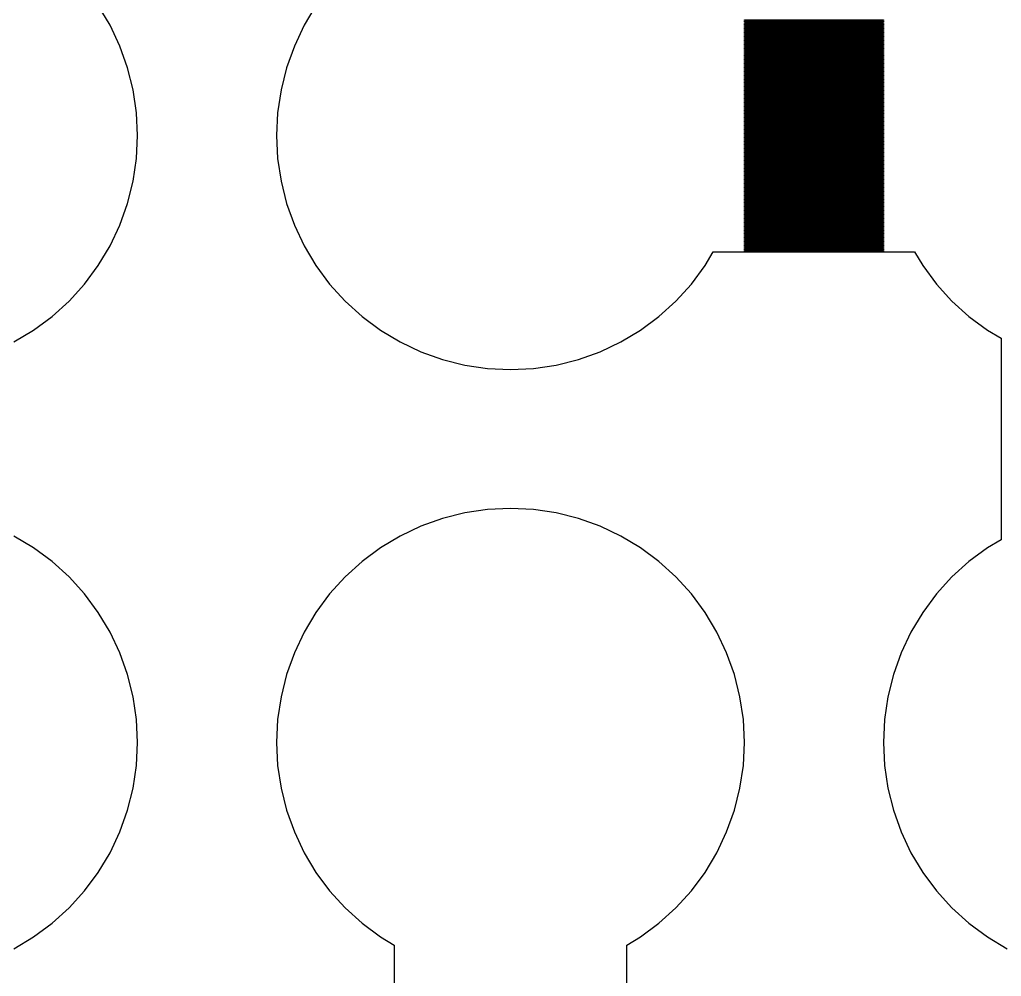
# Model space of a CAD drawing. Extents: x -5 to 92, y -13 to 39.
# Drawn here: x 18.22 to 32.78, y 5.03 to 19.22 of the extents above; entities that cross this region are included whole.
import ezdxf

# ---------------------------------------------------------------- set-up
doc = ezdxf.new("R2010")
doc.units = 0

msp = doc.modelspace()

# ---------------------------------------------------------------- linework, layer by layer
for p, q in [((19.5603, 19.1358), (19.3852, 19.4278)), ((22.6148, 19.4278), (22.4397, 19.1357)), ((19.7059, 18.8279), (19.5603, 19.1358)), ((22.4397, 19.1357), (22.2941, 18.8279)), ((28.97, 19.205), (28.97, 19.215)), ((28.97, 19.215), (31.03, 19.215)), ((31.03, 19.205), (28.97, 19.205)), ((28.97, 19.185), (28.97, 19.195)), ((28.97, 19.195), (31.03, 19.195)), ((31.03, 19.185), (28.97, 19.185)), ((28.97, 19.165), (28.97, 19.175)), ((28.97, 19.175), (31.03, 19.175)), ((31.03, 19.165), (28.97, 19.165)), ((28.97, 19.145), (28.97, 19.155)), ((28.97, 19.155), (31.03, 19.155)), ((31.03, 19.145), (28.97, 19.145)), ((28.97, 19.125), (28.97, 19.135)), ((28.97, 19.135), (31.03, 19.135)), ((31.03, 19.125), (28.97, 19.125)), ((28.97, 19.105), (28.97, 19.115)), ((28.97, 19.115), (31.03, 19.115)), ((31.03, 19.105), (28.97, 19.105)), ((28.97, 19.085), (28.97, 19.095)), ((28.97, 19.095), (31.03, 19.095)), ((31.03, 19.085), (28.97, 19.085)), ((28.97, 19.065), (28.97, 19.075)), ((28.97, 19.075), (31.03, 19.075)), ((31.03, 19.215), (31.03, 19.205)), ((31.03, 19.195), (31.03, 19.185)), ((31.03, 19.175), (31.03, 19.165)), ((31.03, 19.155), (31.03, 19.145)), ((31.03, 19.135), (31.03, 19.125)), ((31.03, 19.115), (31.03, 19.105)), ((31.03, 19.095), (31.03, 19.085)), ((31.03, 19.075), (31.03, 19.065)), ((31.03, 19.065), (28.97, 19.065)), ((28.97, 19.045), (28.97, 19.055)), ((28.97, 19.055), (31.03, 19.055)), ((31.03, 19.045), (28.97, 19.045)), ((28.97, 19.025), (28.97, 19.035)), ((28.97, 19.035), (31.03, 19.035)), ((31.03, 19.025), (28.97, 19.025)), ((28.97, 19.005), (28.97, 19.015)), ((28.97, 19.015), (31.03, 19.015)), ((31.03, 19.005), (28.97, 19.005)), ((28.97, 18.985), (28.97, 18.995)), ((28.97, 18.995), (31.03, 18.995)), ((31.03, 18.985), (28.97, 18.985)), ((28.97, 18.965), (28.97, 18.975)), ((28.97, 18.975), (31.03, 18.975)), ((31.03, 18.965), (28.97, 18.965)), ((28.97, 18.945), (28.97, 18.955)), ((28.97, 18.955), (31.03, 18.955)), ((31.03, 18.945), (28.97, 18.945)), ((28.97, 18.925), (28.97, 18.935)), ((28.97, 18.935), (31.03, 18.935)), ((31.03, 19.055), (31.03, 19.045)), ((31.03, 19.035), (31.03, 19.025)), ((31.03, 19.015), (31.03, 19.005)), ((31.03, 18.995), (31.03, 18.985)), ((31.03, 18.975), (31.03, 18.965)), ((31.03, 18.955), (31.03, 18.945)), ((31.03, 18.935), (31.03, 18.925)), ((19.8206, 18.5073), (19.7059, 18.8279)), ((22.2941, 18.8279), (22.1794, 18.5073)), ((31.03, 18.925), (28.97, 18.925)), ((28.97, 18.905), (28.97, 18.915)), ((28.97, 18.915), (31.03, 18.915)), ((31.03, 18.905), (28.97, 18.905)), ((28.97, 18.885), (28.97, 18.895)), ((28.97, 18.895), (31.03, 18.895)), ((31.03, 18.885), (28.97, 18.885)), ((28.97, 18.865), (28.97, 18.875)), ((28.97, 18.875), (31.03, 18.875)), ((31.03, 18.865), (28.97, 18.865)), ((28.97, 18.845), (28.97, 18.855)), ((28.97, 18.855), (31.03, 18.855)), ((31.03, 18.845), (28.97, 18.845)), ((28.97, 18.825), (28.97, 18.835)), ((28.97, 18.835), (31.03, 18.835)), ((31.03, 18.825), (28.97, 18.825)), ((28.97, 18.805), (28.97, 18.815)), ((28.97, 18.815), (31.03, 18.815)), ((31.03, 18.805), (28.97, 18.805)), ((28.97, 18.785), (28.97, 18.795)), ((28.97, 18.795), (31.03, 18.795)), ((31.03, 18.785), (28.97, 18.785)), ((31.03, 18.915), (31.03, 18.905)), ((31.03, 18.895), (31.03, 18.885)), ((31.03, 18.875), (31.03, 18.865)), ((31.03, 18.855), (31.03, 18.845)), ((31.03, 18.835), (31.03, 18.825)), ((31.03, 18.815), (31.03, 18.805)), ((31.03, 18.795), (31.03, 18.785)), ((28.97, 18.765), (28.97, 18.775)), ((28.97, 18.775), (31.03, 18.775)), ((31.03, 18.765), (28.97, 18.765)), ((28.97, 18.745), (28.97, 18.755)), ((28.97, 18.755), (31.03, 18.755)), ((31.03, 18.745), (28.97, 18.745)), ((28.97, 18.725), (28.97, 18.735)), ((28.97, 18.735), (31.03, 18.735)), ((31.03, 18.725), (28.97, 18.725)), ((28.97, 18.705), (28.97, 18.715)), ((28.97, 18.715), (31.03, 18.715)), ((31.03, 18.705), (28.97, 18.705)), ((28.97, 18.685), (28.97, 18.695)), ((28.97, 18.695), (31.03, 18.695)), ((31.03, 18.685), (28.97, 18.685)), ((28.97, 18.665), (28.97, 18.675)), ((28.97, 18.675), (31.03, 18.675)), ((31.03, 18.665), (28.97, 18.665)), ((28.97, 18.645), (28.97, 18.655)), ((28.97, 18.655), (31.03, 18.655)), ((31.03, 18.645), (28.97, 18.645)), ((31.03, 18.775), (31.03, 18.765)), ((31.03, 18.755), (31.03, 18.745)), ((31.03, 18.735), (31.03, 18.725)), ((31.03, 18.715), (31.03, 18.705)), ((31.03, 18.695), (31.03, 18.685)), ((31.03, 18.675), (31.03, 18.665)), ((31.03, 18.655), (31.03, 18.645)), ((19.9033, 18.177), (19.8206, 18.5073)), ((22.1794, 18.5073), (22.0967, 18.177)), ((28.97, 18.625), (28.97, 18.635)), ((28.97, 18.635), (31.03, 18.635)), ((31.03, 18.625), (28.97, 18.625)), ((28.97, 18.605), (28.97, 18.615)), ((28.97, 18.615), (31.03, 18.615)), ((31.03, 18.605), (28.97, 18.605)), ((28.97, 18.585), (28.97, 18.595)), ((28.97, 18.595), (31.03, 18.595)), ((31.03, 18.585), (28.97, 18.585)), ((28.97, 18.565), (28.97, 18.575)), ((28.97, 18.575), (31.03, 18.575)), ((31.03, 18.565), (28.97, 18.565)), ((28.97, 18.545), (28.97, 18.555)), ((28.97, 18.555), (31.03, 18.555)), ((31.03, 18.545), (28.97, 18.545)), ((28.97, 18.525), (28.97, 18.535)), ((28.97, 18.535), (31.03, 18.535)), ((31.03, 18.525), (28.97, 18.525)), ((28.97, 18.505), (28.97, 18.515)), ((28.97, 18.515), (31.03, 18.515)), ((31.03, 18.505), (28.97, 18.505)), ((28.97, 18.485), (28.97, 18.495)), ((28.97, 18.495), (31.03, 18.495)), ((31.03, 18.635), (31.03, 18.625)), ((31.03, 18.615), (31.03, 18.605)), ((31.03, 18.595), (31.03, 18.585)), ((31.03, 18.575), (31.03, 18.565)), ((31.03, 18.555), (31.03, 18.545)), ((31.03, 18.535), (31.03, 18.525)), ((31.03, 18.515), (31.03, 18.505)), ((31.03, 18.495), (31.03, 18.485)), ((31.03, 18.485), (28.97, 18.485)), ((28.97, 18.465), (28.97, 18.475)), ((28.97, 18.475), (31.03, 18.475)), ((31.03, 18.465), (28.97, 18.465)), ((28.97, 18.445), (28.97, 18.455)), ((28.97, 18.455), (31.03, 18.455)), ((31.03, 18.445), (28.97, 18.445)), ((28.97, 18.425), (28.97, 18.435)), ((28.97, 18.435), (31.03, 18.435)), ((31.03, 18.425), (28.97, 18.425)), ((28.97, 18.405), (28.97, 18.415)), ((28.97, 18.415), (31.03, 18.415)), ((31.03, 18.405), (28.97, 18.405)), ((28.97, 18.385), (28.97, 18.395)), ((28.97, 18.395), (31.03, 18.395)), ((31.03, 18.385), (28.97, 18.385)), ((28.97, 18.365), (28.97, 18.375)), ((28.97, 18.375), (31.03, 18.375)), ((31.03, 18.365), (28.97, 18.365)), ((28.97, 18.345), (28.97, 18.355)), ((28.97, 18.355), (31.03, 18.355)), ((31.03, 18.475), (31.03, 18.465)), ((31.03, 18.455), (31.03, 18.445)), ((31.03, 18.435), (31.03, 18.425)), ((31.03, 18.415), (31.03, 18.405)), ((31.03, 18.395), (31.03, 18.385)), ((31.03, 18.375), (31.03, 18.365)), ((31.03, 18.355), (31.03, 18.345)), ((31.03, 18.345), (28.97, 18.345)), ((28.97, 18.325), (28.97, 18.335)), ((28.97, 18.335), (31.03, 18.335)), ((31.03, 18.325), (28.97, 18.325)), ((28.97, 18.305), (28.97, 18.315)), ((28.97, 18.315), (31.03, 18.315)), ((31.03, 18.305), (28.97, 18.305)), ((28.97, 18.285), (28.97, 18.295)), ((28.97, 18.295), (31.03, 18.295)), ((31.03, 18.285), (28.97, 18.285)), ((28.97, 18.265), (28.97, 18.275)), ((28.97, 18.275), (31.03, 18.275)), ((31.03, 18.265), (28.97, 18.265)), ((28.97, 18.245), (28.97, 18.255)), ((28.97, 18.255), (31.03, 18.255)), ((31.03, 18.245), (28.97, 18.245)), ((28.97, 18.225), (28.97, 18.235)), ((28.97, 18.235), (31.03, 18.235)), ((31.03, 18.225), (28.97, 18.225)), ((28.97, 18.205), (28.97, 18.215)), ((28.97, 18.215), (31.03, 18.215)), ((31.03, 18.205), (28.97, 18.205)), ((31.03, 18.335), (31.03, 18.325)), ((31.03, 18.315), (31.03, 18.305)), ((31.03, 18.295), (31.03, 18.285)), ((31.03, 18.275), (31.03, 18.265)), ((31.03, 18.255), (31.03, 18.245)), ((31.03, 18.235), (31.03, 18.225)), ((31.03, 18.215), (31.03, 18.205)), ((19.9533, 17.8401), (19.9033, 18.177)), ((22.0967, 18.177), (22.0467, 17.8401)), ((28.97, 18.185), (28.97, 18.195)), ((28.97, 18.195), (31.03, 18.195)), ((31.03, 18.185), (28.97, 18.185)), ((28.97, 18.165), (28.97, 18.175)), ((28.97, 18.175), (31.03, 18.175)), ((31.03, 18.165), (28.97, 18.165)), ((28.97, 18.145), (28.97, 18.155)), ((28.97, 18.155), (31.03, 18.155)), ((31.03, 18.145), (28.97, 18.145)), ((28.97, 18.125), (28.97, 18.135)), ((28.97, 18.135), (31.03, 18.135)), ((31.03, 18.125), (28.97, 18.125)), ((28.97, 18.105), (28.97, 18.115)), ((28.97, 18.115), (31.03, 18.115)), ((31.03, 18.105), (28.97, 18.105)), ((28.97, 18.085), (28.97, 18.095)), ((28.97, 18.095), (31.03, 18.095)), ((31.03, 18.085), (28.97, 18.085)), ((28.97, 18.065), (28.97, 18.075)), ((28.97, 18.075), (31.03, 18.075)), ((31.03, 18.065), (28.97, 18.065)), ((28.97, 18.045), (28.97, 18.055)), ((28.97, 18.055), (31.03, 18.055)), ((31.03, 18.195), (31.03, 18.185)), ((31.03, 18.175), (31.03, 18.165)), ((31.03, 18.155), (31.03, 18.145)), ((31.03, 18.135), (31.03, 18.125)), ((31.03, 18.115), (31.03, 18.105)), ((31.03, 18.095), (31.03, 18.085)), ((31.03, 18.075), (31.03, 18.065)), ((31.03, 18.055), (31.03, 18.045)), ((31.03, 18.045), (28.97, 18.045)), ((28.97, 18.025), (28.97, 18.035)), ((28.97, 18.035), (31.03, 18.035)), ((31.03, 18.025), (28.97, 18.025)), ((28.97, 18.005), (28.97, 18.015)), ((28.97, 18.015), (31.03, 18.015)), ((31.03, 18.005), (28.97, 18.005)), ((28.97, 17.985), (28.97, 17.995)), ((28.97, 17.995), (31.03, 17.995)), ((31.03, 17.985), (28.97, 17.985)), ((28.97, 17.965), (28.97, 17.975)), ((28.97, 17.975), (31.03, 17.975)), ((31.03, 17.965), (28.97, 17.965)), ((28.97, 17.945), (28.97, 17.955)), ((28.97, 17.955), (31.03, 17.955)), ((31.03, 17.945), (28.97, 17.945)), ((28.97, 17.925), (28.97, 17.935)), ((28.97, 17.935), (31.03, 17.935)), ((31.03, 17.925), (28.97, 17.925)), ((28.97, 17.905), (28.97, 17.915)), ((28.97, 17.915), (31.03, 17.915)), ((31.03, 18.035), (31.03, 18.025)), ((31.03, 18.015), (31.03, 18.005)), ((31.03, 17.995), (31.03, 17.985)), ((31.03, 17.975), (31.03, 17.965)), ((31.03, 17.955), (31.03, 17.945)), ((31.03, 17.935), (31.03, 17.925)), ((31.03, 17.915), (31.03, 17.905)), ((19.97, 17.5), (19.9533, 17.8401)), ((22.0467, 17.8401), (22.03, 17.5)), ((31.03, 17.905), (28.97, 17.905)), ((28.97, 17.885), (28.97, 17.895)), ((28.97, 17.895), (31.03, 17.895)), ((31.03, 17.885), (28.97, 17.885)), ((28.97, 17.865), (28.97, 17.875)), ((28.97, 17.875), (31.03, 17.875)), ((31.03, 17.865), (28.97, 17.865)), ((28.97, 17.845), (28.97, 17.855)), ((28.97, 17.855), (31.03, 17.855)), ((31.03, 17.845), (28.97, 17.845)), ((28.97, 17.825), (28.97, 17.835)), ((28.97, 17.835), (31.03, 17.835)), ((31.03, 17.825), (28.97, 17.825)), ((28.97, 17.805), (28.97, 17.815)), ((28.97, 17.815), (31.03, 17.815)), ((31.03, 17.805), (28.97, 17.805)), ((28.97, 17.785), (28.97, 17.795)), ((28.97, 17.795), (31.03, 17.795)), ((31.03, 17.785), (28.97, 17.785)), ((28.97, 17.765), (28.97, 17.775)), ((28.97, 17.775), (31.03, 17.775)), ((31.03, 17.765), (28.97, 17.765)), ((31.03, 17.895), (31.03, 17.885)), ((31.03, 17.875), (31.03, 17.865)), ((31.03, 17.855), (31.03, 17.845)), ((31.03, 17.835), (31.03, 17.825)), ((31.03, 17.815), (31.03, 17.805)), ((31.03, 17.795), (31.03, 17.785)), ((31.03, 17.775), (31.03, 17.765)), ((28.97, 17.745), (28.97, 17.755)), ((28.97, 17.755), (31.03, 17.755)), ((31.03, 17.745), (28.97, 17.745)), ((28.97, 17.725), (28.97, 17.735)), ((28.97, 17.735), (31.03, 17.735)), ((31.03, 17.725), (28.97, 17.725)), ((28.97, 17.705), (28.97, 17.715)), ((28.97, 17.715), (31.03, 17.715)), ((31.03, 17.705), (28.97, 17.705)), ((28.97, 17.685), (28.97, 17.695)), ((28.97, 17.695), (31.03, 17.695)), ((31.03, 17.685), (28.97, 17.685)), ((28.97, 17.665), (28.97, 17.675)), ((28.97, 17.675), (31.03, 17.675)), ((31.03, 17.665), (28.97, 17.665)), ((28.97, 17.645), (28.97, 17.655)), ((28.97, 17.655), (31.03, 17.655)), ((31.03, 17.645), (28.97, 17.645)), ((28.97, 17.625), (28.97, 17.635)), ((28.97, 17.635), (31.03, 17.635)), ((31.03, 17.625), (28.97, 17.625)), ((31.03, 17.755), (31.03, 17.745)), ((31.03, 17.735), (31.03, 17.725)), ((31.03, 17.715), (31.03, 17.705)), ((31.03, 17.695), (31.03, 17.685)), ((31.03, 17.675), (31.03, 17.665)), ((31.03, 17.655), (31.03, 17.645)), ((31.03, 17.635), (31.03, 17.625)), ((19.9533, 17.1599), (19.97, 17.5)), ((22.03, 17.5), (22.0467, 17.1599)), ((28.97, 17.605), (28.97, 17.615)), ((28.97, 17.615), (31.03, 17.615)), ((31.03, 17.605), (28.97, 17.605)), ((28.97, 17.585), (28.97, 17.595)), ((28.97, 17.595), (31.03, 17.595)), ((31.03, 17.585), (28.97, 17.585)), ((28.97, 17.565), (28.97, 17.575)), ((28.97, 17.575), (31.03, 17.575)), ((31.03, 17.565), (28.97, 17.565)), ((28.97, 17.545), (28.97, 17.555)), ((28.97, 17.555), (31.03, 17.555)), ((31.03, 17.545), (28.97, 17.545)), ((28.97, 17.525), (28.97, 17.535)), ((28.97, 17.535), (31.03, 17.535)), ((31.03, 17.525), (28.97, 17.525)), ((28.97, 17.505), (28.97, 17.515)), ((28.97, 17.515), (31.03, 17.515)), ((31.03, 17.505), (28.97, 17.505)), ((28.97, 17.485), (28.97, 17.495)), ((28.97, 17.495), (31.03, 17.495)), ((31.03, 17.485), (28.97, 17.485)), ((28.97, 17.465), (28.97, 17.475)), ((28.97, 17.475), (31.03, 17.475)), ((31.03, 17.615), (31.03, 17.605)), ((31.03, 17.595), (31.03, 17.585)), ((31.03, 17.575), (31.03, 17.565)), ((31.03, 17.555), (31.03, 17.545)), ((31.03, 17.535), (31.03, 17.525)), ((31.03, 17.515), (31.03, 17.505)), ((31.03, 17.495), (31.03, 17.485)), ((31.03, 17.475), (31.03, 17.465)), ((31.03, 17.465), (28.97, 17.465)), ((28.97, 17.445), (28.97, 17.455)), ((28.97, 17.455), (31.03, 17.455)), ((31.03, 17.445), (28.97, 17.445)), ((28.97, 17.425), (28.97, 17.435)), ((28.97, 17.435), (31.03, 17.435)), ((31.03, 17.425), (28.97, 17.425)), ((28.97, 17.405), (28.97, 17.415)), ((28.97, 17.415), (31.03, 17.415)), ((31.03, 17.405), (28.97, 17.405)), ((28.97, 17.385), (28.97, 17.395)), ((28.97, 17.395), (31.03, 17.395)), ((31.03, 17.385), (28.97, 17.385)), ((28.97, 17.365), (28.97, 17.375)), ((28.97, 17.375), (31.03, 17.375)), ((31.03, 17.365), (28.97, 17.365)), ((28.97, 17.345), (28.97, 17.355)), ((28.97, 17.355), (31.03, 17.355)), ((31.03, 17.345), (28.97, 17.345)), ((28.97, 17.325), (28.97, 17.335)), ((28.97, 17.335), (31.03, 17.335)), ((31.03, 17.455), (31.03, 17.445)), ((31.03, 17.435), (31.03, 17.425)), ((31.03, 17.415), (31.03, 17.405)), ((31.03, 17.395), (31.03, 17.385)), ((31.03, 17.375), (31.03, 17.365)), ((31.03, 17.355), (31.03, 17.345)), ((31.03, 17.335), (31.03, 17.325)), ((31.03, 17.325), (28.97, 17.325)), ((28.97, 17.305), (28.97, 17.315)), ((28.97, 17.315), (31.03, 17.315)), ((31.03, 17.305), (28.97, 17.305)), ((28.97, 17.285), (28.97, 17.295)), ((28.97, 17.295), (31.03, 17.295)), ((31.03, 17.285), (28.97, 17.285)), ((28.97, 17.265), (28.97, 17.275)), ((28.97, 17.275), (31.03, 17.275)), ((31.03, 17.265), (28.97, 17.265)), ((28.97, 17.245), (28.97, 17.255)), ((28.97, 17.255), (31.03, 17.255)), ((31.03, 17.245), (28.97, 17.245)), ((28.97, 17.225), (28.97, 17.235)), ((28.97, 17.235), (31.03, 17.235)), ((31.03, 17.225), (28.97, 17.225)), ((28.97, 17.205), (28.97, 17.215)), ((28.97, 17.215), (31.03, 17.215)), ((31.03, 17.205), (28.97, 17.205)), ((28.97, 17.185), (28.97, 17.195)), ((28.97, 17.195), (31.03, 17.195)), ((31.03, 17.185), (28.97, 17.185)), ((31.03, 17.315), (31.03, 17.305)), ((31.03, 17.295), (31.03, 17.285)), ((31.03, 17.275), (31.03, 17.265)), ((31.03, 17.255), (31.03, 17.245)), ((31.03, 17.235), (31.03, 17.225)), ((31.03, 17.215), (31.03, 17.205)), ((31.03, 17.195), (31.03, 17.185)), ((19.9033, 16.823), (19.9533, 17.1599)), ((22.0467, 17.1599), (22.0967, 16.823)), ((28.97, 17.165), (28.97, 17.175)), ((28.97, 17.175), (31.03, 17.175)), ((31.03, 17.165), (28.97, 17.165)), ((28.97, 17.145), (28.97, 17.155)), ((28.97, 17.155), (31.03, 17.155)), ((31.03, 17.145), (28.97, 17.145)), ((28.97, 17.125), (28.97, 17.135)), ((28.97, 17.135), (31.03, 17.135)), ((31.03, 17.125), (28.97, 17.125)), ((28.97, 17.105), (28.97, 17.115)), ((28.97, 17.115), (31.03, 17.115)), ((31.03, 17.105), (28.97, 17.105)), ((28.97, 17.085), (28.97, 17.095)), ((28.97, 17.095), (31.03, 17.095)), ((31.03, 17.085), (28.97, 17.085)), ((28.97, 17.065), (28.97, 17.075)), ((28.97, 17.075), (31.03, 17.075)), ((31.03, 17.065), (28.97, 17.065)), ((28.97, 17.045), (28.97, 17.055)), ((28.97, 17.055), (31.03, 17.055)), ((31.03, 17.045), (28.97, 17.045)), ((31.03, 17.175), (31.03, 17.165)), ((31.03, 17.155), (31.03, 17.145)), ((31.03, 17.135), (31.03, 17.125)), ((31.03, 17.115), (31.03, 17.105)), ((31.03, 17.095), (31.03, 17.085)), ((31.03, 17.075), (31.03, 17.065)), ((31.03, 17.055), (31.03, 17.045)), ((28.97, 17.025), (28.97, 17.035)), ((28.97, 17.035), (31.03, 17.035)), ((31.03, 17.025), (28.97, 17.025)), ((28.97, 17.005), (28.97, 17.015)), ((28.97, 17.015), (31.03, 17.015)), ((31.03, 17.005), (28.97, 17.005)), ((28.97, 16.985), (28.97, 16.995)), ((28.97, 16.995), (31.03, 16.995)), ((31.03, 16.985), (28.97, 16.985)), ((28.97, 16.965), (28.97, 16.975)), ((28.97, 16.975), (31.03, 16.975)), ((31.03, 16.965), (28.97, 16.965)), ((28.97, 16.945), (28.97, 16.955)), ((28.97, 16.955), (31.03, 16.955)), ((31.03, 16.945), (28.97, 16.945)), ((28.97, 16.925), (28.97, 16.935)), ((28.97, 16.935), (31.03, 16.935)), ((31.03, 16.925), (28.97, 16.925)), ((28.97, 16.905), (28.97, 16.915)), ((28.97, 16.915), (31.03, 16.915)), ((31.03, 16.905), (28.97, 16.905)), ((28.97, 16.885), (28.97, 16.895)), ((28.97, 16.895), (31.03, 16.895)), ((31.03, 17.035), (31.03, 17.025)), ((31.03, 17.015), (31.03, 17.005)), ((31.03, 16.995), (31.03, 16.985)), ((31.03, 16.975), (31.03, 16.965)), ((31.03, 16.955), (31.03, 16.945)), ((31.03, 16.935), (31.03, 16.925)), ((31.03, 16.915), (31.03, 16.905)), ((31.03, 16.895), (31.03, 16.885)), ((19.8206, 16.4927), (19.9033, 16.823)), ((22.0967, 16.823), (22.1794, 16.4927)), ((31.03, 16.885), (28.97, 16.885)), ((28.97, 16.865), (28.97, 16.875)), ((28.97, 16.875), (31.03, 16.875)), ((31.03, 16.865), (28.97, 16.865)), ((28.97, 16.845), (28.97, 16.855)), ((28.97, 16.855), (31.03, 16.855)), ((31.03, 16.845), (28.97, 16.845)), ((28.97, 16.825), (28.97, 16.835)), ((28.97, 16.835), (31.03, 16.835)), ((31.03, 16.825), (28.97, 16.825)), ((28.97, 16.805), (28.97, 16.815)), ((28.97, 16.815), (31.03, 16.815)), ((31.03, 16.805), (28.97, 16.805)), ((28.97, 16.785), (28.97, 16.795)), ((28.97, 16.795), (31.03, 16.795)), ((31.03, 16.785), (28.97, 16.785)), ((28.97, 16.765), (28.97, 16.775)), ((28.97, 16.775), (31.03, 16.775)), ((31.03, 16.765), (28.97, 16.765)), ((28.97, 16.745), (28.97, 16.755)), ((28.97, 16.755), (31.03, 16.755)), ((31.03, 16.745), (28.97, 16.745)), ((31.03, 16.875), (31.03, 16.865)), ((31.03, 16.855), (31.03, 16.845)), ((31.03, 16.835), (31.03, 16.825)), ((31.03, 16.815), (31.03, 16.805)), ((31.03, 16.795), (31.03, 16.785)), ((31.03, 16.775), (31.03, 16.765)), ((31.03, 16.755), (31.03, 16.745)), ((28.97, 16.725), (28.97, 16.735)), ((28.97, 16.735), (31.03, 16.735)), ((31.03, 16.725), (28.97, 16.725)), ((28.97, 16.705), (28.97, 16.715)), ((28.97, 16.715), (31.03, 16.715)), ((31.03, 16.705), (28.97, 16.705)), ((28.97, 16.685), (28.97, 16.695)), ((28.97, 16.695), (31.03, 16.695)), ((31.03, 16.685), (28.97, 16.685)), ((28.97, 16.665), (28.97, 16.675)), ((28.97, 16.675), (31.03, 16.675)), ((31.03, 16.665), (28.97, 16.665)), ((28.97, 16.645), (28.97, 16.655)), ((28.97, 16.655), (31.03, 16.655)), ((31.03, 16.645), (28.97, 16.645)), ((28.97, 16.625), (28.97, 16.635)), ((28.97, 16.635), (31.03, 16.635)), ((31.03, 16.625), (28.97, 16.625)), ((28.97, 16.605), (28.97, 16.615)), ((28.97, 16.615), (31.03, 16.615)), ((31.03, 16.605), (28.97, 16.605)), ((31.03, 16.735), (31.03, 16.725)), ((31.03, 16.715), (31.03, 16.705)), ((31.03, 16.695), (31.03, 16.685)), ((31.03, 16.675), (31.03, 16.665)), ((31.03, 16.655), (31.03, 16.645)), ((31.03, 16.635), (31.03, 16.625)), ((31.03, 16.615), (31.03, 16.605)), ((19.7059, 16.1721), (19.8206, 16.4927)), ((22.1794, 16.4927), (22.2941, 16.1721)), ((28.97, 16.585), (28.97, 16.595)), ((28.97, 16.595), (31.03, 16.595)), ((31.03, 16.585), (28.97, 16.585)), ((28.97, 16.565), (28.97, 16.575)), ((28.97, 16.575), (31.03, 16.575)), ((31.03, 16.565), (28.97, 16.565)), ((28.97, 16.545), (28.97, 16.555)), ((28.97, 16.555), (31.03, 16.555)), ((31.03, 16.545), (28.97, 16.545)), ((28.97, 16.525), (28.97, 16.535)), ((28.97, 16.535), (31.03, 16.535)), ((31.03, 16.525), (28.97, 16.525)), ((28.97, 16.505), (28.97, 16.515)), ((28.97, 16.515), (31.03, 16.515)), ((31.03, 16.505), (28.97, 16.505)), ((28.97, 16.485), (28.97, 16.495)), ((28.97, 16.495), (31.03, 16.495)), ((31.03, 16.485), (28.97, 16.485)), ((28.97, 16.465), (28.97, 16.475)), ((28.97, 16.475), (31.03, 16.475)), ((31.03, 16.465), (28.97, 16.465)), ((28.97, 16.445), (28.97, 16.455)), ((28.97, 16.455), (31.03, 16.455)), ((31.03, 16.595), (31.03, 16.585)), ((31.03, 16.575), (31.03, 16.565)), ((31.03, 16.555), (31.03, 16.545)), ((31.03, 16.535), (31.03, 16.525)), ((31.03, 16.515), (31.03, 16.505)), ((31.03, 16.495), (31.03, 16.485)), ((31.03, 16.475), (31.03, 16.465)), ((31.03, 16.455), (31.03, 16.445)), ((31.03, 16.445), (28.97, 16.445)), ((28.97, 16.425), (28.97, 16.435)), ((28.97, 16.435), (31.03, 16.435)), ((31.03, 16.425), (28.97, 16.425)), ((28.97, 16.405), (28.97, 16.415)), ((28.97, 16.415), (31.03, 16.415)), ((31.03, 16.405), (28.97, 16.405)), ((28.97, 16.385), (28.97, 16.395)), ((28.97, 16.395), (31.03, 16.395)), ((31.03, 16.385), (28.97, 16.385)), ((28.97, 16.365), (28.97, 16.375)), ((28.97, 16.375), (31.03, 16.375)), ((31.03, 16.365), (28.97, 16.365)), ((28.97, 16.345), (28.97, 16.355)), ((28.97, 16.355), (31.03, 16.355)), ((31.03, 16.345), (28.97, 16.345)), ((28.97, 16.325), (28.97, 16.335)), ((28.97, 16.335), (31.03, 16.335)), ((31.03, 16.325), (28.97, 16.325)), ((28.97, 16.305), (28.97, 16.315)), ((28.97, 16.315), (31.03, 16.315)), ((31.03, 16.435), (31.03, 16.425)), ((31.03, 16.415), (31.03, 16.405)), ((31.03, 16.395), (31.03, 16.385)), ((31.03, 16.375), (31.03, 16.365)), ((31.03, 16.355), (31.03, 16.345)), ((31.03, 16.335), (31.03, 16.325)), ((31.03, 16.315), (31.03, 16.305)), ((19.5603, 15.8643), (19.7059, 16.1721)), ((22.2941, 16.1721), (22.4397, 15.8643)), ((31.03, 16.305), (28.97, 16.305)), ((28.97, 16.285), (28.97, 16.295)), ((28.97, 16.295), (31.03, 16.295)), ((31.03, 16.285), (28.97, 16.285)), ((28.97, 16.265), (28.97, 16.275)), ((28.97, 16.275), (31.03, 16.275)), ((31.03, 16.265), (28.97, 16.265)), ((28.97, 16.245), (28.97, 16.255)), ((28.97, 16.255), (31.03, 16.255)), ((31.03, 16.245), (28.97, 16.245)), ((28.97, 16.225), (28.97, 16.235)), ((28.97, 16.235), (31.03, 16.235)), ((31.03, 16.225), (28.97, 16.225)), ((28.97, 16.205), (28.97, 16.215)), ((28.97, 16.215), (31.03, 16.215)), ((31.03, 16.205), (28.97, 16.205)), ((28.97, 16.185), (28.97, 16.195)), ((28.97, 16.195), (31.03, 16.195)), ((31.03, 16.185), (28.97, 16.185)), ((28.97, 16.165), (28.97, 16.175)), ((28.97, 16.175), (31.03, 16.175)), ((31.03, 16.165), (28.97, 16.165)), ((31.03, 16.295), (31.03, 16.285)), ((31.03, 16.275), (31.03, 16.265)), ((31.03, 16.255), (31.03, 16.245)), ((31.03, 16.235), (31.03, 16.225)), ((31.03, 16.215), (31.03, 16.205)), ((31.03, 16.195), (31.03, 16.185)), ((31.03, 16.175), (31.03, 16.165)), ((28.97, 16.145), (28.97, 16.155)), ((28.97, 16.155), (31.03, 16.155)), ((31.03, 16.145), (28.97, 16.145)), ((28.97, 16.125), (28.97, 16.135)), ((28.97, 16.135), (31.03, 16.135)), ((31.03, 16.125), (28.97, 16.125)), ((28.97, 16.105), (28.97, 16.115)), ((28.97, 16.115), (31.03, 16.115)), ((31.03, 16.105), (28.97, 16.105)), ((28.97, 16.085), (28.97, 16.095)), ((28.97, 16.095), (31.03, 16.095)), ((31.03, 16.085), (28.97, 16.085)), ((28.97, 16.065), (28.97, 16.075)), ((28.97, 16.075), (31.03, 16.075)), ((31.03, 16.065), (28.97, 16.065)), ((28.97, 16.045), (28.97, 16.055)), ((28.97, 16.055), (31.03, 16.055)), ((31.03, 16.045), (28.97, 16.045)), ((28.97, 16.025), (28.97, 16.035)), ((28.97, 16.035), (31.03, 16.035)), ((31.03, 16.025), (28.97, 16.025)), ((31.03, 16.155), (31.03, 16.145)), ((31.03, 16.135), (31.03, 16.125)), ((31.03, 16.115), (31.03, 16.105)), ((31.03, 16.095), (31.03, 16.085)), ((31.03, 16.075), (31.03, 16.065)), ((31.03, 16.055), (31.03, 16.045)), ((31.03, 16.035), (31.03, 16.025)), ((28.97, 16.005), (28.97, 16.015)), ((28.97, 16.015), (31.03, 16.015)), ((31.03, 16.005), (28.97, 16.005)), ((28.97, 15.985), (28.97, 15.995)), ((28.97, 15.995), (31.03, 15.995)), ((31.03, 15.985), (28.97, 15.985)), ((28.97, 15.965), (28.97, 15.975)), ((28.97, 15.975), (31.03, 15.975)), ((31.03, 15.965), (28.97, 15.965)), ((28.97, 15.945), (28.97, 15.955)), ((28.97, 15.955), (31.03, 15.955)), ((31.03, 15.945), (28.97, 15.945)), ((28.97, 15.925), (28.97, 15.935)), ((28.97, 15.935), (31.03, 15.935)), ((31.03, 15.925), (28.97, 15.925)), ((28.97, 15.905), (28.97, 15.915)), ((28.97, 15.915), (31.03, 15.915)), ((31.03, 15.905), (28.97, 15.905)), ((28.97, 15.885), (28.97, 15.895)), ((28.97, 15.895), (31.03, 15.895)), ((31.03, 15.885), (28.97, 15.885)), ((28.97, 15.865), (28.97, 15.875)), ((28.97, 15.875), (31.03, 15.875)), ((31.03, 16.015), (31.03, 16.005)), ((31.03, 15.995), (31.03, 15.985)), ((31.03, 15.975), (31.03, 15.965)), ((31.03, 15.955), (31.03, 15.945)), ((31.03, 15.935), (31.03, 15.925)), ((31.03, 15.915), (31.03, 15.905)), ((31.03, 15.895), (31.03, 15.885)), ((31.03, 15.875), (31.03, 15.865)), ((19.3852, 15.5722), (19.5603, 15.8643)), ((22.4397, 15.8643), (22.6148, 15.5722)), ((28.3852, 15.5722), (28.5068, 15.775)), ((28.5068, 15.775), (31.4932, 15.775)), ((31.03, 15.865), (28.97, 15.865)), ((28.97, 15.845), (28.97, 15.855)), ((28.97, 15.855), (31.03, 15.855)), ((31.03, 15.845), (28.97, 15.845)), ((28.97, 15.825), (28.97, 15.835)), ((28.97, 15.835), (31.03, 15.835)), ((31.03, 15.825), (28.97, 15.825)), ((28.97, 15.805), (28.97, 15.815)), ((28.97, 15.815), (31.03, 15.815)), ((31.03, 15.805), (28.97, 15.805)), ((28.97, 15.785), (28.97, 15.795)), ((28.97, 15.795), (31.03, 15.795)), ((31.03, 15.785), (28.97, 15.785)), ((31.03, 15.855), (31.03, 15.845)), ((31.03, 15.835), (31.03, 15.825)), ((31.03, 15.815), (31.03, 15.805)), ((31.03, 15.795), (31.03, 15.785)), ((31.4932, 15.775), (31.6148, 15.5722)), ((19.1823, 15.2987), (19.3852, 15.5722)), ((22.6148, 15.5722), (22.8177, 15.2987)), ((28.1824, 15.2987), (28.3852, 15.5722)), ((31.6148, 15.5722), (31.8176, 15.2987)), ((18.9537, 15.0463), (19.1823, 15.2987)), ((22.8177, 15.2987), (23.0463, 15.0463)), ((27.9537, 15.0463), (28.1824, 15.2987)), ((31.8176, 15.2987), (32.0463, 15.0463)), ((18.7013, 14.8177), (18.9537, 15.0463)), ((23.0463, 15.0463), (23.2987, 14.8177)), ((27.7014, 14.8177), (27.9537, 15.0463)), ((32.0463, 15.0463), (32.2986, 14.8177)), ((18.4278, 14.6148), (18.7013, 14.8177)), ((23.2987, 14.8177), (23.5722, 14.6148)), ((27.4278, 14.6148), (27.7014, 14.8177)), ((32.2986, 14.8177), (32.5722, 14.6148)), ((18.1357, 14.4397), (18.4278, 14.6148)), ((23.5722, 14.6148), (23.8643, 14.4397)), ((27.1358, 14.4397), (27.4278, 14.6148)), ((32.5722, 14.6148), (32.775, 14.4932)), ((23.8643, 14.4397), (24.1721, 14.2941)), ((26.8279, 14.2941), (27.1358, 14.4397)), ((32.775, 14.4932), (32.775, 11.5068)), ((24.1721, 14.2941), (24.4927, 14.1794)), ((26.5073, 14.1794), (26.8279, 14.2941)), ((24.4927, 14.1794), (24.823, 14.0967)), ((26.177, 14.0967), (26.5073, 14.1794)), ((24.823, 14.0967), (25.1599, 14.0467)), ((25.1599, 14.0467), (25.5, 14.03)), ((25.5, 14.03), (25.8401, 14.0467)), ((25.8401, 14.0467), (26.177, 14.0967)), ((25.1599, 11.9533), (24.823, 11.9033)), ((25.5, 11.97), (25.1599, 11.9533)), ((25.8401, 11.9533), (25.5, 11.97)), ((26.177, 11.9033), (25.8401, 11.9533)), ((24.4927, 11.8206), (24.1721, 11.7059)), ((24.823, 11.9033), (24.4927, 11.8206)), ((26.5073, 11.8206), (26.177, 11.9033)), ((26.8279, 11.7059), (26.5073, 11.8206)), ((24.1721, 11.7059), (23.8643, 11.5603)), ((27.1357, 11.5603), (26.8279, 11.7059)), ((18.4278, 11.3852), (18.1357, 11.5603)), ((23.8643, 11.5603), (23.5722, 11.3852)), ((27.4278, 11.3852), (27.1357, 11.5603)), ((32.775, 11.5068), (32.5722, 11.3852)), ((18.7013, 11.1823), (18.4278, 11.3852)), ((23.5722, 11.3852), (23.2987, 11.1823)), ((27.7013, 11.1823), (27.4278, 11.3852)), ((32.5722, 11.3852), (32.2987, 11.1824)), ((18.9537, 10.9537), (18.7013, 11.1823)), ((23.2987, 11.1823), (23.0463, 10.9537)), ((27.9537, 10.9537), (27.7013, 11.1823)), ((32.2987, 11.1824), (32.0463, 10.9537)), ((19.1823, 10.7013), (18.9537, 10.9537)), ((23.0463, 10.9537), (22.8177, 10.7013)), ((28.1823, 10.7013), (27.9537, 10.9537)), ((32.0463, 10.9537), (31.8177, 10.7014)), ((19.3852, 10.4278), (19.1823, 10.7013)), ((22.8177, 10.7013), (22.6148, 10.4278)), ((28.3852, 10.4278), (28.1823, 10.7013)), ((31.8177, 10.7014), (31.6148, 10.4278)), ((19.5603, 10.1357), (19.3852, 10.4278)), ((22.6148, 10.4278), (22.4397, 10.1357)), ((28.5603, 10.1357), (28.3852, 10.4278)), ((31.6148, 10.4278), (31.4397, 10.1358)), ((19.7059, 9.82791), (19.5603, 10.1357)), ((22.4397, 10.1357), (22.2941, 9.82791)), ((28.7059, 9.82791), (28.5603, 10.1357)), ((31.4397, 10.1358), (31.2941, 9.82793)), ((19.8206, 9.50728), (19.7059, 9.82791)), ((22.2941, 9.82791), (22.1794, 9.50728)), ((28.8206, 9.50728), (28.7059, 9.82791)), ((31.2941, 9.82793), (31.1794, 9.50729)), ((19.9033, 9.17696), (19.8206, 9.50728)), ((22.1794, 9.50728), (22.0967, 9.17696)), ((28.9033, 9.17696), (28.8206, 9.50728)), ((31.1794, 9.50729), (31.0967, 9.17697)), ((19.9533, 8.84012), (19.9033, 9.17696)), ((22.0967, 9.17696), (22.0467, 8.84012)), ((28.9533, 8.84012), (28.9033, 9.17696)), ((31.0967, 9.17697), (31.0467, 8.84013)), ((19.97, 8.5), (19.9533, 8.84012)), ((22.0467, 8.84012), (22.03, 8.5)), ((28.97, 8.5), (28.9533, 8.84012)), ((31.0467, 8.84013), (31.03, 8.5)), ((19.9533, 8.15988), (19.97, 8.5)), ((22.03, 8.5), (22.0467, 8.15987)), ((28.9533, 8.15987), (28.97, 8.5)), ((31.03, 8.5), (31.0467, 8.15988)), ((19.9033, 7.82304), (19.9533, 8.15988)), ((22.0467, 8.15987), (22.0967, 7.82303)), ((28.9033, 7.82303), (28.9533, 8.15987)), ((31.0467, 8.15988), (31.0967, 7.82304)), ((19.8206, 7.49272), (19.9033, 7.82304)), ((22.0967, 7.82303), (22.1794, 7.49271)), ((28.8206, 7.49271), (28.9033, 7.82303)), ((31.0967, 7.82304), (31.1794, 7.49272)), ((19.7059, 7.17209), (19.8206, 7.49272)), ((22.1794, 7.49271), (22.2941, 7.17207)), ((28.7059, 7.17207), (28.8206, 7.49271)), ((31.1794, 7.49272), (31.2941, 7.17209)), ((19.5603, 6.86426), (19.7059, 7.17209)), ((22.2941, 7.17207), (22.4397, 6.86424)), ((28.5603, 6.86424), (28.7059, 7.17207)), ((31.2941, 7.17209), (31.4397, 6.86426)), ((19.3852, 6.57217), (19.5603, 6.86426)), ((22.4397, 6.86424), (22.6148, 6.57216)), ((28.3852, 6.57216), (28.5603, 6.86424)), ((31.4397, 6.86426), (31.6148, 6.57217)), ((19.1823, 6.29866), (19.3852, 6.57217)), ((22.6148, 6.57216), (22.8177, 6.29865)), ((28.1823, 6.29865), (28.3852, 6.57216)), ((31.6148, 6.57217), (31.8177, 6.29866)), ((18.9537, 6.04634), (19.1823, 6.29866)), ((22.8177, 6.29865), (23.0463, 6.04633)), ((27.9537, 6.04633), (28.1823, 6.29865)), ((31.8177, 6.29866), (32.0463, 6.04634)), ((18.7013, 5.81766), (18.9537, 6.04634)), ((23.0463, 6.04633), (23.2987, 5.81764)), ((27.7013, 5.81764), (27.9537, 6.04633)), ((32.0463, 6.04634), (32.2987, 5.81766)), ((18.4278, 5.61481), (18.7013, 5.81766)), ((23.2987, 5.81764), (23.5722, 5.61479)), ((27.4278, 5.61479), (27.7013, 5.81764)), ((32.2987, 5.81766), (32.5722, 5.61481)), ((18.1357, 5.43974), (18.4278, 5.61481)), ((23.5722, 5.61479), (23.775, 5.49323)), ((27.225, 5.49323), (27.4278, 5.61479)), ((32.5722, 5.61481), (32.8643, 5.43974)), ((23.775, 5.49323), (23.775, 2.50677)), ((27.225, 2.50677), (27.225, 5.49323))]:
    msp.add_line(p, q)

doc.saveas('drawing.dxf')
